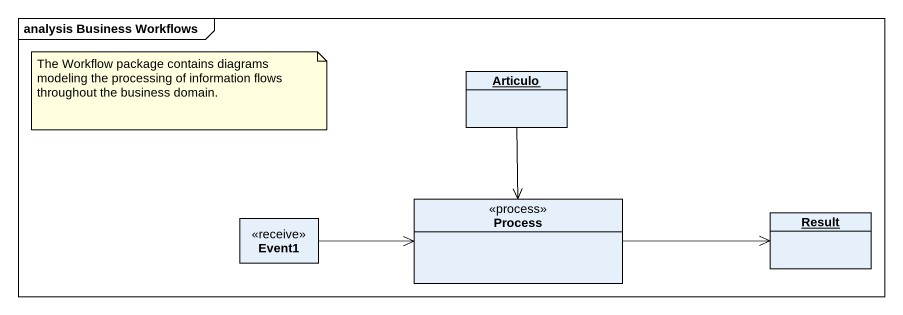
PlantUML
@startuml
mainframe analysis Business Workflows
hide circle
hide empty members
object Articulo
class Event1 <<receive>>
class "Process" as Process_ <<process>>
object Result
Articulo --> Process_
Event1 -right-> Process_
Process_ -right-> Result
note as N1
  The Workflow package contains diagrams modeling the processing of information flows throughout the business domain.
end note
@enduml
